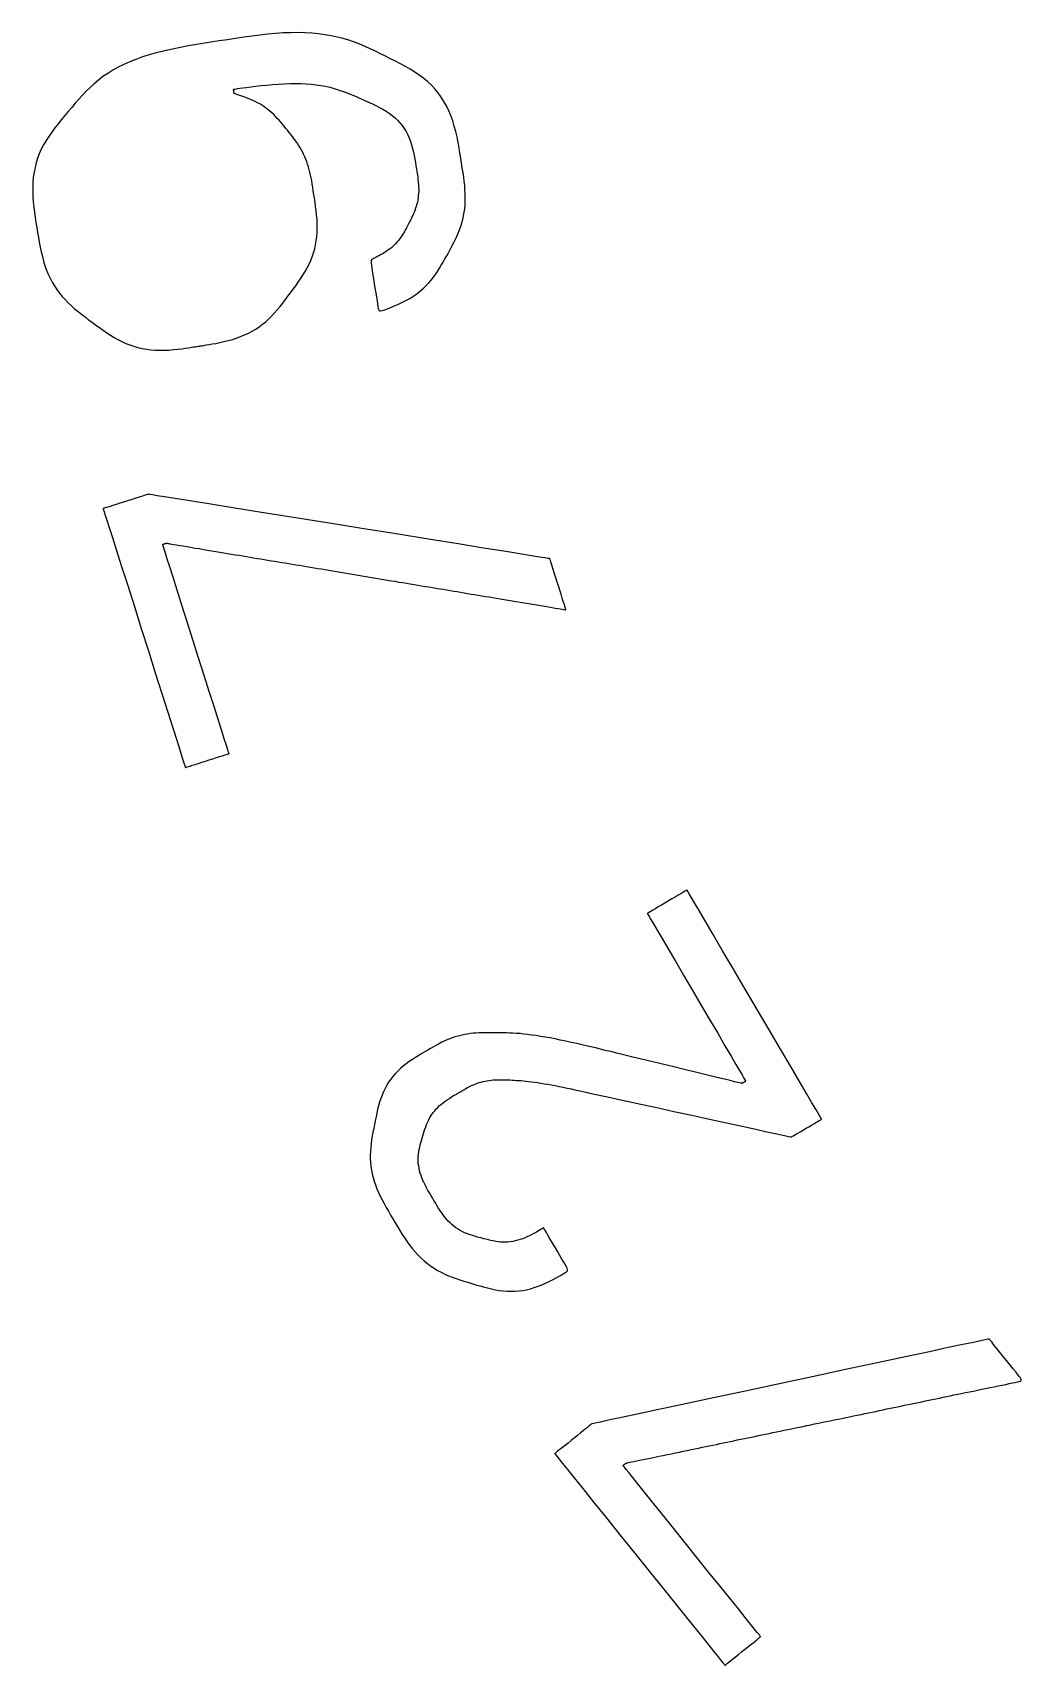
# Model space of a CAD drawing. Extents: x 1 to 47.3, y -47.1 to -0.8.
# Drawn here: x 1.05 to 9.07, y -39.35 to -26.1 of the extents above; entities that cross this region are included whole.
import ezdxf

# ---------------------------------------------------------------- set-up
doc = ezdxf.new("R2010")
doc.units = 0
doc.layers.add('LAYER 1', color=7, linetype='CONTINUOUS')

msp = doc.modelspace()

# ---------------------------------------------------------------- linework, layer by layer
at = {"layer": 'LAYER 1'}
for points in [[(2.705, -28.584), (2.738, -28.571), (2.77, -28.558), (2.801, -28.543), (2.831, -28.527), (2.861, -28.51), (2.889, -28.491), (2.916, -28.471), (2.942, -28.45), (2.967, -28.427), (2.991, -28.403), (3.014, -28.378), (3.037, -28.352), (3.059, -28.326), (3.08, -28.299), (3.101, -28.271), (3.122, -28.243), (3.143, -28.215), (3.164, -28.187), (3.185, -28.159), (3.205, -28.13), (3.224, -28.102), (3.243, -28.073), (3.261, -28.044), (3.278, -28.014), (3.293, -27.984), (3.307, -27.954), (3.319, -27.923), (3.33, -27.891), (3.339, -27.859), (3.346, -27.826), (3.352, -27.793), (3.356, -27.76), (3.359, -27.725), (3.36, -27.69), (3.359, -27.655), (3.358, -27.62), (3.355, -27.584), (3.351, -27.549), (3.347, -27.515), (3.342, -27.481), (3.338, -27.448), (3.333, -27.417), (3.328, -27.388), (3.324, -27.36), (3.319, -27.333), (3.315, -27.307), (3.31, -27.283), (3.305, -27.26), (3.3, -27.237), (3.295, -27.215), (3.288, -27.193), (3.282, -27.172), (3.275, -27.151), (3.267, -27.131), (3.258, -27.111), (3.249, -27.091), (3.24, -27.072), (3.23, -27.053), (3.219, -27.035), (3.208, -27.017), (3.196, -26.999), (3.183, -26.982), (3.171, -26.964), (3.158, -26.947), (3.145, -26.931), (3.131, -26.914), (3.118, -26.897), (3.105, -26.881), (3.091, -26.864), (3.078, -26.848), (3.064, -26.832), (3.05, -26.816), (3.036, -26.8), (3.022, -26.785), (3.007, -26.77), (2.992, -26.756), (2.976, -26.742), (2.96, -26.729), (2.944, -26.717), (2.927, -26.705), (2.91, -26.694), (2.893, -26.683), (2.875, -26.673), (2.856, -26.663), (2.837, -26.654), (2.818, -26.646), (2.8, -26.639), (2.781, -26.632), (2.764, -26.625), (2.748, -26.62), (2.733, -26.615), (2.721, -26.611), (2.71, -26.607), (2.702, -26.605), (2.696, -26.602), (2.691, -26.601), (2.688, -26.599), (2.686, -26.598), (2.685, -26.597), (2.685, -26.595), (2.684, -26.593), (2.684, -26.591), (2.684, -26.588), (2.683, -26.585), (2.683, -26.582), (2.682, -26.578), (2.682, -26.575), (2.681, -26.572), (2.681, -26.57), (2.68, -26.568), (2.681, -26.566), (2.682, -26.564), (2.685, -26.563), (2.691, -26.562), (2.701, -26.56), (2.714, -26.558), (2.733, -26.556), (2.757, -26.553), (2.787, -26.549), (2.822, -26.544), (2.861, -26.539), (2.904, -26.534), (2.949, -26.53), (2.996, -26.526), (3.043, -26.522), (3.091, -26.519), (3.137, -26.518), (3.182, -26.517), (3.226, -26.518), (3.269, -26.52), (3.31, -26.523), (3.35, -26.528), (3.388, -26.533), (3.426, -26.54), (3.461, -26.548), (3.496, -26.557), (3.53, -26.568), (3.563, -26.579), (3.594, -26.59), (3.626, -26.603), (3.656, -26.615), (3.687, -26.629), (3.717, -26.642), (3.747, -26.655), (3.777, -26.669), (3.807, -26.682), (3.836, -26.696), (3.865, -26.711), (3.892, -26.726), (3.919, -26.742), (3.944, -26.759), (3.968, -26.777), (3.991, -26.796), (4.012, -26.816), (4.031, -26.837), (4.049, -26.859), (4.065, -26.882), (4.08, -26.907), (4.094, -26.933), (4.106, -26.959), (4.116, -26.987), (4.125, -27.015), (4.133, -27.044), (4.14, -27.074), (4.146, -27.102), (4.152, -27.131), (4.156, -27.159), (4.161, -27.185), (4.165, -27.211), (4.168, -27.234), (4.172, -27.257), (4.175, -27.279), (4.177, -27.299), (4.18, -27.319), (4.181, -27.338), (4.182, -27.357), (4.183, -27.375), (4.183, -27.393), (4.182, -27.411), (4.18, -27.429), (4.178, -27.446), (4.175, -27.463), (4.172, -27.48), (4.168, -27.497), (4.163, -27.514), (4.158, -27.53), (4.152, -27.547), (4.145, -27.563), (4.138, -27.579), (4.131, -27.594), (4.124, -27.61), (4.116, -27.626), (4.108, -27.641), (4.1, -27.657), (4.092, -27.672), (4.084, -27.688), (4.076, -27.703), (4.068, -27.718), (4.059, -27.733), (4.05, -27.748), (4.041, -27.762), (4.031, -27.776), (4.02, -27.79), (4.009, -27.803), (3.998, -27.815), (3.986, -27.827), (3.974, -27.839), (3.961, -27.85), (3.947, -27.861), (3.933, -27.871), (3.919, -27.881), (3.904, -27.891), (3.889, -27.899), (3.874, -27.908), (3.86, -27.915), (3.847, -27.922), (3.835, -27.928), (3.824, -27.934), (3.815, -27.938), (3.808, -27.942), (3.802, -27.945), (3.799, -27.949), (3.797, -27.955), (3.796, -27.964), (3.797, -27.976), (3.799, -27.991), (3.802, -28.012), (3.806, -28.038), (3.811, -28.069), (3.817, -28.104), (3.823, -28.141), (3.828, -28.178), (3.834, -28.215), (3.84, -28.25), (3.845, -28.281), (3.849, -28.307), (3.852, -28.328), (3.855, -28.343), (3.859, -28.354), (3.863, -28.36), (3.868, -28.363), (3.876, -28.363), (3.886, -28.36), (3.899, -28.356), (3.915, -28.35), (3.934, -28.342), (3.956, -28.334), (3.979, -28.324), (4.005, -28.314), (4.031, -28.302), (4.057, -28.289), (4.084, -28.275), (4.11, -28.261), (4.135, -28.245), (4.159, -28.229), (4.182, -28.212), (4.204, -28.193), (4.226, -28.174), (4.246, -28.154), (4.266, -28.134), (4.284, -28.112), (4.302, -28.089), (4.319, -28.066), (4.335, -28.042), (4.351, -28.017), (4.366, -27.992), (4.381, -27.967), (4.395, -27.941), (4.41, -27.915), (4.424, -27.89), (4.439, -27.864), (4.453, -27.838), (4.466, -27.812), (4.479, -27.785), (4.492, -27.759), (4.504, -27.732), (4.515, -27.705), (4.524, -27.677), (4.533, -27.649), (4.54, -27.621), (4.547, -27.592), (4.552, -27.562), (4.556, -27.533), (4.559, -27.503), (4.56, -27.472), (4.561, -27.441), (4.56, -27.409), (4.558, -27.377), (4.556, -27.344), (4.552, -27.311), (4.548, -27.276), (4.543, -27.24), (4.537, -27.203), (4.531, -27.164), (4.525, -27.124), (4.518, -27.082), (4.511, -27.039), (4.503, -26.995), (4.494, -26.951), (4.484, -26.907), (4.472, -26.863), (4.459, -26.82), (4.445, -26.778), (4.428, -26.738), (4.409, -26.699), (4.388, -26.662), (4.366, -26.627), (4.341, -26.593), (4.314, -26.561), (4.286, -26.531), (4.255, -26.502), (4.222, -26.475), (4.188, -26.449), (4.152, -26.424), (4.114, -26.401), (4.075, -26.379), (4.036, -26.357), (3.996, -26.337), (3.955, -26.316), (3.914, -26.296), (3.873, -26.275), (3.832, -26.255), (3.79, -26.236), (3.748, -26.217), (3.705, -26.199), (3.661, -26.182), (3.616, -26.166), (3.57, -26.152), (3.522, -26.14), (3.473, -26.129), (3.422, -26.121), (3.369, -26.114), (3.315, -26.109), (3.26, -26.106), (3.202, -26.104), (3.144, -26.105), (3.084, -26.107), (3.022, -26.112), (2.959, -26.117), (2.895, -26.124), (2.829, -26.133), (2.764, -26.142), (2.697, -26.151), (2.631, -26.162), (2.564, -26.172), (2.497, -26.183), (2.431, -26.193), (2.365, -26.204), (2.3, -26.215), (2.236, -26.227), (2.173, -26.24), (2.112, -26.254), (2.053, -26.269), (1.996, -26.285), (1.941, -26.302), (1.889, -26.321), (1.838, -26.341), (1.79, -26.362), (1.745, -26.385), (1.701, -26.409), (1.66, -26.435), (1.621, -26.461), (1.584, -26.489), (1.55, -26.519), (1.517, -26.549), (1.485, -26.58), (1.455, -26.612), (1.425, -26.645), (1.396, -26.678), (1.368, -26.711), (1.34, -26.744), (1.312, -26.777), (1.284, -26.81), (1.257, -26.844), (1.231, -26.877), (1.206, -26.911), (1.182, -26.946), (1.16, -26.98), (1.14, -27.015), (1.121, -27.051), (1.105, -27.087), (1.091, -27.124), (1.079, -27.162), (1.07, -27.199), (1.062, -27.238), (1.056, -27.277), (1.053, -27.316), (1.051, -27.356), (1.051, -27.397), (1.053, -27.437), (1.056, -27.478), (1.061, -27.52), (1.066, -27.561), (1.072, -27.602), (1.078, -27.644), (1.085, -27.685), (1.091, -27.726), (1.098, -27.766), (1.105, -27.806), (1.113, -27.846), (1.121, -27.884), (1.13, -27.922), (1.14, -27.959), (1.151, -27.996), (1.164, -28.031), (1.178, -28.065), (1.193, -28.097), (1.21, -28.129), (1.228, -28.16), (1.247, -28.189), (1.268, -28.218), (1.29, -28.245), (1.314, -28.271), (1.339, -28.297), (1.365, -28.321), (1.391, -28.345), (1.419, -28.367), (1.447, -28.39), (1.476, -28.412), (1.505, -28.434), (1.534, -28.455), (1.564, -28.477), (1.593, -28.498), (1.622, -28.519), (1.652, -28.54), (1.682, -28.559), (1.712, -28.578), (1.743, -28.595), (1.774, -28.611), (1.806, -28.626), (1.839, -28.639), (1.872, -28.65), (1.905, -28.659), (1.94, -28.667), (1.975, -28.673), (2.01, -28.678), (2.046, -28.681), (2.083, -28.682), (2.12, -28.681), (2.157, -28.68), (2.193, -28.677), (2.228, -28.674), (2.26, -28.67), (2.29, -28.666), (2.317, -28.662), (2.339, -28.658), (2.357, -28.655), (2.372, -28.653), (2.384, -28.651), (2.394, -28.65), (2.404, -28.648), (2.414, -28.647), (2.426, -28.645), (2.441, -28.642), (2.459, -28.639), (2.482, -28.636), (2.508, -28.631), (2.538, -28.626), (2.569, -28.62), (2.602, -28.612), (2.637, -28.604), (2.671, -28.594)], [(5.356, -30.72), (5.348, -30.693), (5.338, -30.662), (5.328, -30.628), (5.316, -30.593), (5.305, -30.557), (5.294, -30.522), (5.283, -30.489), (5.274, -30.46), (5.266, -30.435), (5.26, -30.415), (5.255, -30.4), (5.252, -30.389), (5.249, -30.382), (5.248, -30.377), (5.247, -30.374), (5.247, -30.373), (5.247, -30.373), (5.246, -30.373), (5.243, -30.372), (5.231, -30.371), (5.206, -30.367), (5.163, -30.36), (5.097, -30.349), (5.003, -30.334), (4.875, -30.313), (4.709, -30.287), (4.503, -30.254), (4.263, -30.215), (3.999, -30.173), (3.722, -30.128), (3.441, -30.083), (3.167, -30.039), (2.908, -29.998), (2.676, -29.96), (2.48, -29.929), (2.325, -29.904), (2.207, -29.885), (2.121, -29.871), (2.061, -29.862), (2.023, -29.856), (2.002, -29.852), (1.993, -29.851), (1.991, -29.85), (1.991, -29.85), (1.991, -29.851), (1.989, -29.851), (1.987, -29.852), (1.982, -29.853), (1.974, -29.856), (1.964, -29.859), (1.95, -29.864), (1.931, -29.869), (1.908, -29.877), (1.881, -29.885), (1.851, -29.895), (1.82, -29.905), (1.788, -29.915), (1.757, -29.924), (1.728, -29.934), (1.702, -29.942), (1.679, -29.949), (1.662, -29.955), (1.648, -29.959), (1.639, -29.962), (1.632, -29.964), (1.627, -29.966), (1.625, -29.966), (1.624, -29.967), (1.624, -29.967), (1.624, -29.967), (1.624, -29.969), (1.627, -29.976), (1.632, -29.992), (1.64, -30.019), (1.653, -30.06), (1.672, -30.12), (1.698, -30.201), (1.731, -30.306), (1.773, -30.438), (1.822, -30.592), (1.876, -30.761), (1.932, -30.94), (1.99, -31.121), (2.046, -31.299), (2.099, -31.467), (2.147, -31.618), (2.188, -31.746), (2.22, -31.847), (2.244, -31.925), (2.262, -31.982), (2.275, -32.021), (2.283, -32.046), (2.287, -32.06), (2.289, -32.066), (2.29, -32.068), (2.29, -32.068), (2.29, -32.068), (2.291, -32.068), (2.294, -32.067), (2.298, -32.065), (2.305, -32.063), (2.315, -32.06), (2.329, -32.056), (2.346, -32.05), (2.369, -32.043), (2.394, -32.035), (2.423, -32.026), (2.453, -32.016), (2.484, -32.007), (2.514, -31.997), (2.542, -31.988), (2.567, -31.98), (2.589, -31.973), (2.606, -31.968), (2.62, -31.963), (2.629, -31.96), (2.636, -31.958), (2.64, -31.957), (2.643, -31.956), (2.644, -31.956), (2.644, -31.956), (2.644, -31.956), (2.644, -31.954), (2.642, -31.949), (2.638, -31.937), (2.631, -31.915), (2.621, -31.882), (2.606, -31.835), (2.585, -31.771), (2.559, -31.687), (2.525, -31.581), (2.486, -31.458), (2.443, -31.322), (2.397, -31.178), (2.351, -31.031), (2.305, -30.887), (2.262, -30.751), (2.223, -30.628), (2.19, -30.523), (2.164, -30.44), (2.143, -30.376), (2.129, -30.329), (2.118, -30.297), (2.112, -30.276), (2.108, -30.264), (2.106, -30.259), (2.106, -30.257), (2.106, -30.257), (2.106, -30.257), (2.106, -30.257), (2.106, -30.257), (2.106, -30.257), (2.107, -30.257), (2.108, -30.257), (2.109, -30.256), (2.11, -30.256), (2.112, -30.255), (2.115, -30.254), (2.117, -30.254), (2.12, -30.253), (2.122, -30.252), (2.125, -30.251), (2.127, -30.25), (2.13, -30.249), (2.131, -30.249), (2.133, -30.248), (2.135, -30.248), (2.137, -30.248), (2.141, -30.248), (2.147, -30.249), (2.155, -30.25), (2.165, -30.252), (2.179, -30.255), (2.197, -30.258), (2.219, -30.261), (2.244, -30.266), (2.272, -30.27), (2.302, -30.275), (2.334, -30.281), (2.368, -30.287), (2.402, -30.292), (2.436, -30.298), (2.47, -30.304), (2.503, -30.309), (2.537, -30.315), (2.569, -30.32), (2.601, -30.326), (2.633, -30.331), (2.664, -30.336), (2.695, -30.341), (2.726, -30.346), (2.756, -30.351), (2.785, -30.356), (2.815, -30.361), (2.844, -30.366), (2.872, -30.371), (2.901, -30.375), (2.93, -30.38), (2.958, -30.385), (2.986, -30.39), (3.015, -30.394), (3.043, -30.399), (3.072, -30.404), (3.1, -30.408), (3.129, -30.413), (3.158, -30.418), (3.186, -30.423), (3.216, -30.427), (3.245, -30.432), (3.274, -30.437), (3.304, -30.442), (3.334, -30.447), (3.364, -30.452), (3.394, -30.457), (3.425, -30.462), (3.455, -30.467), (3.486, -30.472), (3.517, -30.478), (3.549, -30.483), (3.58, -30.488), (3.612, -30.494), (3.643, -30.499), (3.675, -30.504), (3.707, -30.51), (3.739, -30.515), (3.77, -30.52), (3.802, -30.526), (3.834, -30.531), (3.866, -30.536), (3.897, -30.542), (3.929, -30.547), (3.96, -30.552), (3.992, -30.557), (4.023, -30.563), (4.054, -30.568), (4.084, -30.573), (4.115, -30.578), (4.145, -30.583), (4.175, -30.588), (4.205, -30.593), (4.235, -30.598), (4.265, -30.603), (4.294, -30.608), (4.323, -30.613), (4.352, -30.617), (4.381, -30.622), (4.41, -30.627), (4.438, -30.632), (4.467, -30.636), (4.495, -30.641), (4.523, -30.646), (4.552, -30.65), (4.58, -30.655), (4.609, -30.66), (4.637, -30.665), (4.666, -30.669), (4.695, -30.674), (4.724, -30.679), (4.754, -30.684), (4.784, -30.689), (4.814, -30.694), (4.845, -30.699), (4.876, -30.704), (4.908, -30.71), (4.94, -30.715), (4.972, -30.72), (5.005, -30.726), (5.039, -30.732), (5.073, -30.737), (5.107, -30.743), (5.141, -30.749), (5.174, -30.754), (5.207, -30.76), (5.237, -30.765), (5.266, -30.77), (5.291, -30.774), (5.314, -30.778), (5.332, -30.781), (5.347, -30.784), (5.358, -30.785), (5.366, -30.787), (5.372, -30.788), (5.375, -30.788), (5.377, -30.789), (5.378, -30.789), (5.378, -30.789), (5.378, -30.789), (5.378, -30.788), (5.378, -30.787), (5.377, -30.784), (5.375, -30.778), (5.372, -30.769), (5.368, -30.757), (5.363, -30.741)], [(5.027, -35.892), (5.007, -35.899), (4.987, -35.905), (4.967, -35.91), (4.947, -35.914), (4.927, -35.917), (4.907, -35.919), (4.887, -35.92), (4.867, -35.92), (4.847, -35.919), (4.828, -35.917), (4.808, -35.914), (4.788, -35.91), (4.768, -35.906), (4.749, -35.902), (4.729, -35.897), (4.709, -35.892), (4.689, -35.886), (4.67, -35.881), (4.65, -35.876), (4.631, -35.87), (4.611, -35.864), (4.592, -35.857), (4.573, -35.85), (4.555, -35.843), (4.537, -35.834), (4.519, -35.825), (4.502, -35.814), (4.485, -35.803), (4.469, -35.791), (4.453, -35.778), (4.438, -35.764), (4.423, -35.749), (4.409, -35.733), (4.395, -35.716), (4.381, -35.699), (4.368, -35.68), (4.355, -35.661), (4.342, -35.642), (4.33, -35.622), (4.318, -35.602), (4.306, -35.581), (4.294, -35.561), (4.282, -35.54), (4.27, -35.52), (4.258, -35.5), (4.247, -35.479), (4.237, -35.459), (4.227, -35.439), (4.217, -35.419), (4.209, -35.399), (4.202, -35.379), (4.195, -35.36), (4.19, -35.34), (4.186, -35.321), (4.183, -35.301), (4.18, -35.282), (4.179, -35.263), (4.179, -35.244), (4.18, -35.225), (4.182, -35.206), (4.184, -35.187), (4.188, -35.168), (4.192, -35.149), (4.196, -35.131), (4.201, -35.112), (4.206, -35.094), (4.212, -35.075), (4.217, -35.057), (4.222, -35.038), (4.228, -35.02), (4.234, -35.002), (4.24, -34.984), (4.247, -34.966), (4.254, -34.948), (4.262, -34.932), (4.27, -34.915), (4.28, -34.899), (4.29, -34.883), (4.301, -34.868), (4.313, -34.853), (4.325, -34.839), (4.338, -34.826), (4.352, -34.812), (4.367, -34.799), (4.383, -34.787), (4.399, -34.775), (4.415, -34.764), (4.432, -34.753), (4.449, -34.742), (4.466, -34.731), (4.483, -34.721), (4.5, -34.711), (4.517, -34.702), (4.533, -34.692), (4.549, -34.683), (4.565, -34.674), (4.58, -34.666), (4.596, -34.658), (4.611, -34.65), (4.627, -34.643), (4.642, -34.637), (4.658, -34.631), (4.674, -34.625), (4.69, -34.621), (4.706, -34.616), (4.722, -34.613), (4.738, -34.61), (4.754, -34.607), (4.771, -34.605), (4.788, -34.604), (4.804, -34.603), (4.821, -34.602), (4.838, -34.602), (4.855, -34.602), (4.872, -34.603), (4.889, -34.603), (4.906, -34.604), (4.923, -34.604), (4.941, -34.605), (4.958, -34.606), (4.976, -34.607), (4.994, -34.608), (5.013, -34.609), (5.033, -34.611), (5.053, -34.613), (5.075, -34.615), (5.098, -34.618), (5.122, -34.621), (5.147, -34.625), (5.174, -34.629), (5.201, -34.634), (5.23, -34.639), (5.26, -34.644), (5.291, -34.65), (5.323, -34.657), (5.355, -34.663), (5.388, -34.67), (5.419, -34.677), (5.45, -34.683), (5.478, -34.689), (5.503, -34.695), (5.525, -34.7), (5.543, -34.703), (5.558, -34.707), (5.575, -34.71), (5.595, -34.715), (5.623, -34.721), (5.662, -34.73), (5.715, -34.741), (5.784, -34.756), (5.875, -34.776), (5.986, -34.8), (6.115, -34.828), (6.253, -34.859), (6.398, -34.89), (6.542, -34.922), (6.68, -34.952), (6.808, -34.98), (6.918, -35.004), (7.008, -35.024), (7.076, -35.038), (7.127, -35.05), (7.162, -35.057), (7.184, -35.062), (7.197, -35.065), (7.203, -35.066), (7.205, -35.067), (7.205, -35.067), (7.205, -35.066), (7.206, -35.066), (7.208, -35.065), (7.211, -35.063), (7.216, -35.06), (7.224, -35.056), (7.234, -35.05), (7.247, -35.042), (7.264, -35.032), (7.283, -35.021), (7.304, -35.008), (7.326, -34.996), (7.348, -34.983), (7.369, -34.97), (7.389, -34.959), (7.406, -34.949), (7.42, -34.94), (7.431, -34.934), (7.439, -34.929), (7.444, -34.926), (7.448, -34.924), (7.45, -34.923), (7.451, -34.922), (7.452, -34.922), (7.452, -34.922), (7.451, -34.921), (7.448, -34.915), (7.44, -34.902), (7.426, -34.879), (7.405, -34.842), (7.373, -34.788), (7.33, -34.714), (7.273, -34.617), (7.201, -34.495), (7.118, -34.353), (7.026, -34.196), (6.929, -34.032), (6.832, -33.866), (6.737, -33.705), (6.649, -33.555), (6.571, -33.422), (6.507, -33.313), (6.458, -33.229), (6.421, -33.166), (6.394, -33.121), (6.377, -33.092), (6.367, -33.074), (6.362, -33.066), (6.36, -33.063), (6.36, -33.063), (6.36, -33.063), (6.359, -33.063), (6.357, -33.064), (6.353, -33.067), (6.347, -33.07), (6.338, -33.075), (6.326, -33.083), (6.31, -33.092), (6.289, -33.104), (6.265, -33.119), (6.238, -33.134), (6.21, -33.151), (6.181, -33.168), (6.153, -33.185), (6.126, -33.2), (6.103, -33.214), (6.083, -33.225), (6.068, -33.234), (6.057, -33.241), (6.049, -33.246), (6.043, -33.249), (6.04, -33.251), (6.038, -33.252), (6.038, -33.252), (6.038, -33.252), (6.038, -33.253), (6.04, -33.255), (6.044, -33.263), (6.053, -33.278), (6.067, -33.302), (6.088, -33.338), (6.118, -33.388), (6.157, -33.455), (6.206, -33.539), (6.266, -33.64), (6.332, -33.753), (6.402, -33.872), (6.473, -33.994), (6.543, -34.113), (6.609, -34.225), (6.668, -34.326), (6.718, -34.411), (6.757, -34.477), (6.786, -34.527), (6.808, -34.563), (6.822, -34.588), (6.83, -34.602), (6.835, -34.61), (6.837, -34.613), (6.837, -34.614), (6.837, -34.614), (6.837, -34.614), (6.837, -34.614), (6.836, -34.614), (6.836, -34.614), (6.835, -34.615), (6.834, -34.615), (6.832, -34.616), (6.831, -34.617), (6.828, -34.619), (6.826, -34.62), (6.823, -34.622), (6.82, -34.623), (6.817, -34.625), (6.815, -34.627), (6.812, -34.628), (6.81, -34.629), (6.808, -34.63), (6.807, -34.631), (6.806, -34.631), (6.806, -34.632), (6.805, -34.632), (6.805, -34.632), (6.805, -34.632), (6.805, -34.632), (6.805, -34.632), (6.803, -34.632), (6.798, -34.631), (6.789, -34.628), (6.772, -34.624), (6.746, -34.618), (6.711, -34.609), (6.663, -34.598), (6.601, -34.583), (6.525, -34.564), (6.44, -34.544), (6.348, -34.521), (6.254, -34.498), (6.16, -34.476), (6.071, -34.454), (5.99, -34.434), (5.92, -34.418), (5.865, -34.404), (5.822, -34.394), (5.789, -34.386), (5.764, -34.379), (5.743, -34.374), (5.725, -34.37), (5.706, -34.366), (5.685, -34.361), (5.659, -34.354), (5.628, -34.347), (5.592, -34.338), (5.552, -34.329), (5.51, -34.319), (5.466, -34.309), (5.421, -34.299), (5.376, -34.289), (5.332, -34.28), (5.29, -34.271), (5.249, -34.263), (5.209, -34.256), (5.171, -34.25), (5.135, -34.244), (5.1, -34.239), (5.067, -34.235), (5.035, -34.231), (5.005, -34.228), (4.976, -34.226), (4.948, -34.224), (4.921, -34.223), (4.895, -34.222), (4.87, -34.222), (4.845, -34.221), (4.82, -34.221), (4.796, -34.221), (4.771, -34.221), (4.747, -34.221), (4.723, -34.221), (4.698, -34.221), (4.674, -34.222), (4.65, -34.223), (4.627, -34.225), (4.603, -34.228), (4.58, -34.231), (4.558, -34.235), (4.535, -34.239), (4.513, -34.245), (4.491, -34.251), (4.469, -34.257), (4.448, -34.265), (4.427, -34.273), (4.406, -34.282), (4.385, -34.291), (4.365, -34.301), (4.344, -34.312), (4.323, -34.324), (4.302, -34.336), (4.279, -34.348), (4.257, -34.362), (4.233, -34.376), (4.208, -34.39), (4.183, -34.405), (4.158, -34.421), (4.132, -34.437), (4.107, -34.455), (4.082, -34.473), (4.058, -34.491), (4.035, -34.511), (4.013, -34.532), (3.993, -34.553), (3.974, -34.575), (3.956, -34.598), (3.939, -34.622), (3.924, -34.647), (3.91, -34.673), (3.897, -34.699), (3.886, -34.727), (3.875, -34.755), (3.866, -34.784), (3.858, -34.813), (3.85, -34.843), (3.843, -34.874), (3.837, -34.904), (3.83, -34.935), (3.824, -34.966), (3.818, -34.997), (3.812, -35.028), (3.806, -35.059), (3.801, -35.09), (3.797, -35.12), (3.794, -35.151), (3.791, -35.182), (3.79, -35.213), (3.79, -35.243), (3.792, -35.274), (3.795, -35.305), (3.8, -35.335), (3.806, -35.365), (3.813, -35.396), (3.822, -35.426), (3.832, -35.456), (3.844, -35.487), (3.857, -35.517), (3.871, -35.547), (3.886, -35.577), (3.902, -35.607), (3.919, -35.638), (3.937, -35.669), (3.955, -35.7), (3.973, -35.731), (3.992, -35.762), (4.011, -35.794), (4.03, -35.826), (4.049, -35.857), (4.07, -35.888), (4.09, -35.918), (4.111, -35.947), (4.133, -35.975), (4.156, -36.001), (4.179, -36.026), (4.204, -36.05), (4.229, -36.073), (4.254, -36.094), (4.281, -36.114), (4.308, -36.132), (4.336, -36.149), (4.365, -36.164), (4.394, -36.179), (4.424, -36.192), (4.455, -36.204), (4.486, -36.215), (4.518, -36.226), (4.55, -36.236), (4.581, -36.246), (4.614, -36.255), (4.646, -36.265), (4.678, -36.274), (4.71, -36.283), (4.742, -36.292), (4.774, -36.299), (4.805, -36.306), (4.837, -36.311), (4.869, -36.315), (4.901, -36.318), (4.932, -36.319), (4.964, -36.318), (4.995, -36.315), (5.027, -36.311), (5.058, -36.306), (5.089, -36.298), (5.12, -36.289), (5.151, -36.278), (5.182, -36.266), (5.212, -36.253), (5.241, -36.239), (5.268, -36.225), (5.294, -36.211), (5.318, -36.198), (5.338, -36.187), (5.356, -36.176), (5.369, -36.168), (5.38, -36.161), (5.387, -36.155), (5.39, -36.149), (5.39, -36.141), (5.387, -36.131), (5.381, -36.119), (5.372, -36.102), (5.36, -36.082), (5.345, -36.057), (5.328, -36.028), (5.311, -35.998), (5.293, -35.967), (5.275, -35.937), (5.258, -35.908), (5.242, -35.882), (5.229, -35.859), (5.219, -35.842), (5.211, -35.828), (5.205, -35.818), (5.201, -35.812), (5.199, -35.808), (5.197, -35.805), (5.197, -35.804), (5.197, -35.804), (5.197, -35.804), (5.196, -35.804), (5.196, -35.805), (5.194, -35.806), (5.192, -35.807), (5.188, -35.81), (5.182, -35.813), (5.174, -35.817), (5.164, -35.823), (5.152, -35.83), (5.138, -35.838), (5.122, -35.847), (5.105, -35.856), (5.087, -35.866), (5.067, -35.875), (5.047, -35.884)], [(5.537, -37.435), (5.518, -37.45), (5.496, -37.468), (5.471, -37.488), (5.446, -37.508), (5.42, -37.529), (5.395, -37.55), (5.371, -37.569), (5.349, -37.586), (5.332, -37.6), (5.317, -37.612), (5.306, -37.62), (5.299, -37.627), (5.293, -37.631), (5.29, -37.634), (5.288, -37.635), (5.287, -37.636), (5.287, -37.636), (5.287, -37.636), (5.288, -37.638), (5.293, -37.644), (5.304, -37.658), (5.322, -37.68), (5.35, -37.715), (5.39, -37.765), (5.444, -37.832), (5.515, -37.92), (5.602, -38.029), (5.704, -38.155), (5.816, -38.294), (5.933, -38.441), (6.052, -38.589), (6.169, -38.734), (6.278, -38.87), (6.377, -38.993), (6.46, -39.096), (6.526, -39.178), (6.576, -39.24), (6.613, -39.286), (6.638, -39.317), (6.654, -39.337), (6.663, -39.348), (6.667, -39.353), (6.667, -39.354), (6.667, -39.354), (6.668, -39.354), (6.669, -39.353), (6.671, -39.352), (6.675, -39.349), (6.681, -39.344), (6.689, -39.337), (6.7, -39.328), (6.715, -39.316), (6.733, -39.302), (6.754, -39.285), (6.778, -39.266), (6.802, -39.246), (6.827, -39.226), (6.852, -39.206), (6.875, -39.188), (6.896, -39.171), (6.913, -39.157), (6.927, -39.146), (6.938, -39.137), (6.945, -39.131), (6.951, -39.127), (6.954, -39.124), (6.956, -39.123), (6.957, -39.122), (6.957, -39.122), (6.957, -39.122), (6.956, -39.12), (6.952, -39.116), (6.944, -39.105), (6.93, -39.088), (6.907, -39.06), (6.876, -39.02), (6.833, -38.967), (6.777, -38.897), (6.707, -38.81), (6.625, -38.709), (6.535, -38.597), (6.44, -38.478), (6.344, -38.359), (6.249, -38.241), (6.16, -38.13), (6.08, -38.031), (6.012, -37.946), (5.958, -37.879), (5.917, -37.827), (5.887, -37.79), (5.866, -37.764), (5.853, -37.747), (5.845, -37.738), (5.842, -37.734), (5.841, -37.733), (5.841, -37.733), (5.841, -37.733), (5.841, -37.733), (5.841, -37.733), (5.842, -37.732), (5.842, -37.732), (5.843, -37.731), (5.844, -37.731), (5.845, -37.73), (5.847, -37.728), (5.848, -37.727), (5.85, -37.725), (5.853, -37.723), (5.855, -37.722), (5.857, -37.72), (5.859, -37.718), (5.861, -37.717), (5.862, -37.716), (5.864, -37.715), (5.865, -37.714), (5.868, -37.713), (5.871, -37.712), (5.877, -37.71), (5.885, -37.709), (5.896, -37.706), (5.91, -37.703), (5.928, -37.7), (5.95, -37.695), (5.975, -37.69), (6.003, -37.684), (6.033, -37.678), (6.065, -37.672), (6.098, -37.665), (6.132, -37.658), (6.166, -37.651), (6.2, -37.644), (6.233, -37.637), (6.266, -37.63), (6.298, -37.624), (6.33, -37.617), (6.361, -37.61), (6.393, -37.604), (6.423, -37.598), (6.453, -37.591), (6.483, -37.585), (6.512, -37.579), (6.541, -37.573), (6.57, -37.567), (6.599, -37.561), (6.627, -37.555), (6.655, -37.549), (6.684, -37.543), (6.712, -37.537), (6.74, -37.531), (6.768, -37.525), (6.796, -37.52), (6.825, -37.514), (6.853, -37.508), (6.882, -37.502), (6.91, -37.496), (6.939, -37.49), (6.968, -37.484), (6.998, -37.478), (7.027, -37.472), (7.057, -37.465), (7.087, -37.459), (7.117, -37.453), (7.147, -37.447), (7.177, -37.44), (7.208, -37.434), (7.239, -37.428), (7.27, -37.421), (7.301, -37.415), (7.333, -37.408), (7.364, -37.402), (7.395, -37.395), (7.427, -37.389), (7.459, -37.382), (7.49, -37.376), (7.522, -37.369), (7.553, -37.363), (7.585, -37.356), (7.616, -37.35), (7.648, -37.343), (7.679, -37.337), (7.71, -37.33), (7.741, -37.324), (7.772, -37.318), (7.802, -37.311), (7.832, -37.305), (7.862, -37.299), (7.892, -37.293), (7.922, -37.286), (7.952, -37.28), (7.981, -37.274), (8.01, -37.268), (8.039, -37.262), (8.068, -37.256), (8.096, -37.25), (8.125, -37.244), (8.153, -37.238), (8.181, -37.232), (8.209, -37.226), (8.237, -37.221), (8.266, -37.215), (8.294, -37.209), (8.322, -37.203), (8.35, -37.197), (8.379, -37.191), (8.408, -37.185), (8.437, -37.179), (8.466, -37.173), (8.496, -37.167), (8.526, -37.16), (8.557, -37.154), (8.588, -37.147), (8.619, -37.141), (8.651, -37.134), (8.683, -37.128), (8.716, -37.121), (8.749, -37.114), (8.783, -37.107), (8.817, -37.1), (8.851, -37.093), (8.884, -37.086), (8.916, -37.08), (8.946, -37.074), (8.974, -37.068), (9, -37.063), (9.022, -37.058), (9.04, -37.054), (9.054, -37.051), (9.064, -37.048), (9.07, -37.044), (9.072, -37.039), (9.071, -37.032), (9.065, -37.022), (9.056, -37.01), (9.043, -36.993), (9.027, -36.973), (9.007, -36.949), (8.985, -36.921), (8.962, -36.893), (8.939, -36.863), (8.915, -36.835), (8.893, -36.807), (8.873, -36.782), (8.856, -36.761), (8.842, -36.743), (8.832, -36.73), (8.824, -36.72), (8.818, -36.714), (8.815, -36.709), (8.813, -36.707), (8.812, -36.705), (8.811, -36.705), (8.811, -36.705), (8.809, -36.706), (8.8, -36.707), (8.78, -36.712), (8.742, -36.72), (8.683, -36.733), (8.597, -36.751), (8.48, -36.776), (8.327, -36.809), (8.133, -36.85), (7.903, -36.899), (7.647, -36.954), (7.375, -37.012), (7.097, -37.072), (6.822, -37.131), (6.561, -37.186), (6.324, -37.237), (6.119, -37.281), (5.955, -37.316), (5.829, -37.343), (5.735, -37.363), (5.67, -37.377), (5.627, -37.386), (5.603, -37.392), (5.591, -37.394), (5.587, -37.395), (5.587, -37.395), (5.587, -37.395), (5.587, -37.395), (5.587, -37.395), (5.587, -37.395), (5.587, -37.395), (5.587, -37.395), (5.587, -37.395), (5.587, -37.395), (5.587, -37.395), (5.587, -37.395), (5.586, -37.396), (5.583, -37.398), (5.579, -37.401), (5.573, -37.406), (5.564, -37.413), (5.553, -37.423)]]:
    msp.add_lwpolyline(points, close=True, dxfattribs=at)

doc.saveas('drawing.dxf')
